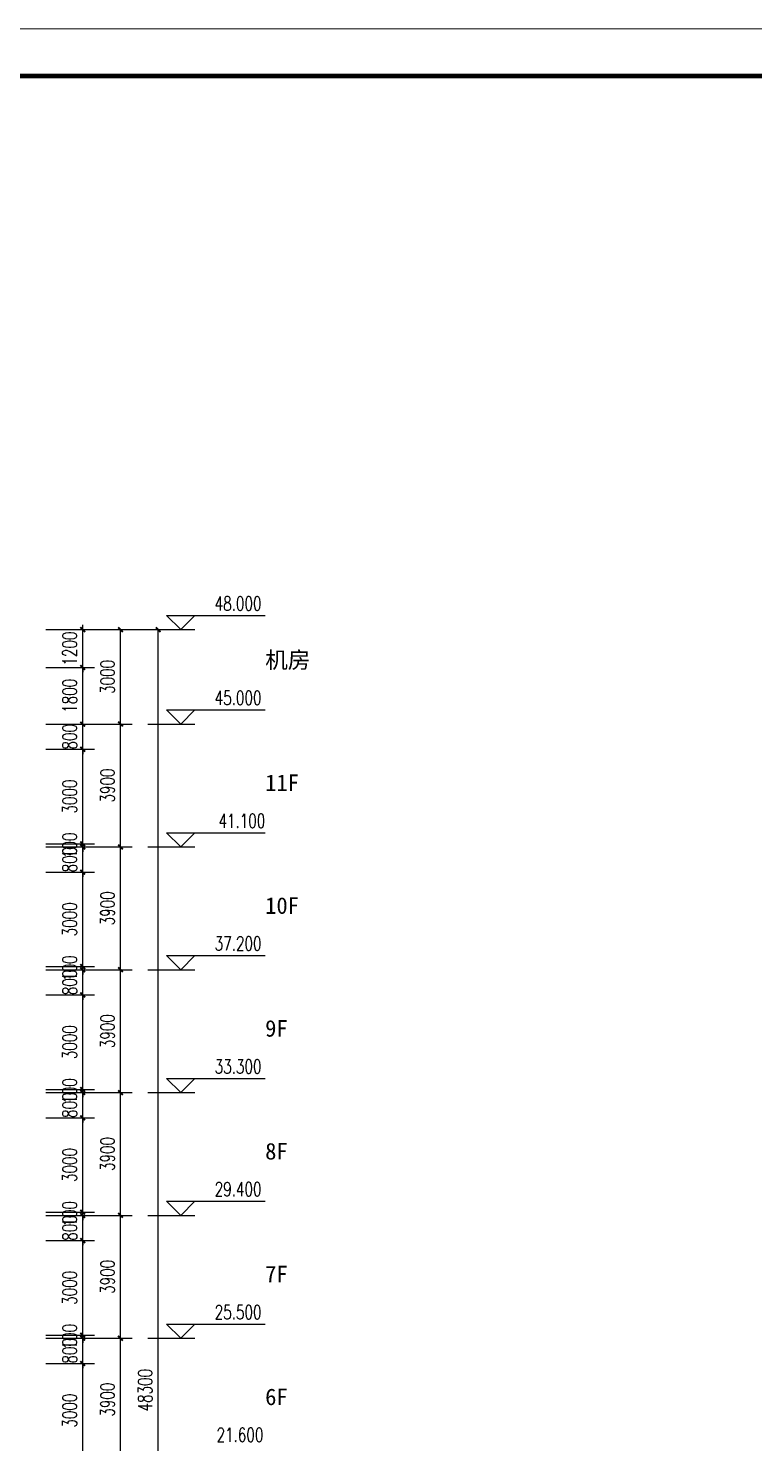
# Model space of a CAD drawing. Extents: x 1738711 to 2346805, y 1189731 to 2516152.
# Drawn here: x 2218031 to 2241057, y 1596914 to 1641828 of the extents above; entities that cross this region are included whole.
import ezdxf
from ezdxf.enums import TextEntityAlignment as Align

# ---------------------------------------------------------------- set-up
doc = ezdxf.new("R2010")
doc.units = 0
doc.header["$LTSCALE"] = 1000
doc.header["$MEASUREMENT"] = 0
for name, color, linetype in [('DIM_ELEV', 3, 'Continuous'), ('PUB_DIM', 3, 'Continuous'), ('PUB_TEXT', 7, 'Continuous'), ('TK', 4, 'Continuous')]:
    doc.layers.add(name, color=color, linetype=linetype)
doc.styles.add('_TCH_DIM', font='SIMPLEX', dxfattribs={"bigfont": 'GBCBIG'})
doc.styles.add('_TCH_DIM_T3', font='SIMPLEX', dxfattribs={"width": 0.705882, "bigfont": 'GBCBIG'})
doc.styles.add('STW', font='simhei_0.ttf')
doc.styles.add('宋体', font='SIMSUN.TTF', dxfattribs={"width": 0.75})
doc.dimstyles.new('_TCH_ARCH&&150', dxfattribs={"dimtxt": 446.25, "dimasz": 150, "dimexe": 375, "dimexo": 450, "dimgap": 189.375, "dimtad": 1, "dimdec": 0, "dimzin": 0, "dimdsep": 46, "dimtxsty": '_TCH_DIM_T3', "dimblk": 'ARCHTICK', "dimcen": 0.09, "dimclrt": 7, "dimazin": 2, "dimtfac": 1, "dimtdec": 0, "dimtix": 1, "dimtmove": 2, "dimatfit": 3, "dimfxl": 1, "dimtolj": 1, "dimtzin": 0, "dimarcsym": 0})

# ---------------------------------------------------------------- blocks, each defined once
blk = doc.blocks.new('hjashrtahreahe')
at = {"layer": 'TK', "color": 7, "const_width": 25}
blk.add_lwpolyline([(0, 59400), (84100, 59400), (84100, 0), (0, 0)], close=True, dxfattribs=at)
at = {"layer": 'TK', "color": 3, "const_width": 100}
blk.add_lwpolyline([(2500, 1000), (2500, 58400), (83100, 58400), (83100, 1000)], close=True, dxfattribs=at)
at = {"layer": 'TK', "style": '宋体', "width": 0.75}
for tag, height, p in [('项目负责人', 350, (6003, 57089)), ('专业负责人', 350, (6003, 56224)), ('设计人', 350, (6003, 55419)), ('版号1', 250, (77304, 22193)), ('时间1', 250, (82405, 22193)), ('版号2', 250, (77304, 21593)), ('时间2', 250, (82405, 21593)), ('版号3', 250, (77304, 20993)), ('时间3', 250, (82405, 20993)), ('建筑会签', 0.0001, (78978, 2403)), ('电气会签', 0.0001, (82128, 2403)), ('结构会签', 0.0001, (78978, 1803)), ('暖通会签', 0.0001, (82128, 1803)), ('给排水会签', 0.0001, (78978, 1250)), ('智能化会签', 0.0001, (82128, 1250))]:
    blk.add_attdef(tag, text='', height=height, dxfattribs=at).set_placement(p, align=Align.CENTER)
for tag, p in [('合作设计单位', (80816, 48986)), ('版号说明1', (79854, 22318)), ('版号说明2', (79854, 21718)), ('版号说明3', (79854, 21118)), ('浙江绿储科技有限公司', (80545, 16036)), ('百兆瓦级集中式熔盐储能关键', (80545, 14953)), ('设备研发及制造基地项目', (80545, 14603)), ('1#研发楼', (80545, 13636)), ('图名', (80545, 12436)), ('工程编号', (78978, 11461)), ('子项编号', (82128, 11461)), ('建筑', (78978, 10711)), ('图号', (82128, 10711)), ('施工图', (78978, 9961)), ('2023.03', (82128, 9961)), ('审定', (79353, 8461)), ('审核', (79353, 7711)), ('工程负责', (79353, 6961)), ('专业负责', (79353, 6211)), ('设计', (79353, 5461)), ('制图', (79353, 4711)), ('校对', (79353, 3961))]:
    blk.add_attdef(tag, text='', height=250, dxfattribs=at).set_placement(p, align=Align.MIDDLE_CENTER)
blk = doc.blocks.new('_ArchTick')
at = {"color": 0, "linetype": 'ByBlock', "const_width": 0.4}
blk.add_lwpolyline([(-0.5, -0.5), (0.5, 0.5)], dxfattribs=at)
blk = doc.blocks.new('*D2292')
at = {"layer": 'Defpoints', "color": 0, "transparency": 16777216}
for p in [(2218138, 1599432), (2219757, 1599432), (2218138, 1596432)]:
    blk.add_point(p, dxfattribs=at)
at = {"layer": 'PUB_DIM', "color": 0, "lineweight": -2, "transparency": 16777216}
for p, q in [((2218588, 1599432), (2220132, 1599432)), ((2219757, 1596432), (2219757, 1599432)), ((2218588, 1596432), (2220132, 1596432))]:
    blk.add_line(p, q, dxfattribs=at)
at = {"layer": 'PUB_DIM', "color": 0, "lineweight": -2, "transparency": 16777216, "xscale": 150, "yscale": 150, "zscale": 150}
for p, rotation in [((2219757, 1599432), 90), ((2219757, 1596432), 270)]:
    blk.add_blockref('_ArchTick', p, dxfattribs=dict(at, rotation=rotation))
at = {"layer": 'PUB_DIM', "color": 7, "transparency": 16777216, "insert": (2219345, 1597932), "char_height": 446.2, "attachment_point": 5, "rotation": 90, "style": '_TCH_DIM_T3'}
blk.add_mtext('\\A1;3000', dxfattribs=at)
blk = doc.blocks.new('*D2293')
at = {"layer": 'Defpoints', "color": 0, "transparency": 16777216}
for p in [(2218138, 1600232), (2219757, 1600232), (2218138, 1599432)]:
    blk.add_point(p, dxfattribs=at)
at = {"layer": 'PUB_DIM', "color": 0, "lineweight": -2, "transparency": 16777216}
for p, q in [((2219757, 1600232), (2219757, 1600382)), ((2218588, 1600232), (2220132, 1600232)), ((2219757, 1599432), (2219757, 1600232)), ((2218588, 1599432), (2220132, 1599432)), ((2219757, 1599432), (2219757, 1599282))]:
    blk.add_line(p, q, dxfattribs=at)
at = {"layer": 'PUB_DIM', "color": 0, "lineweight": -2, "transparency": 16777216, "xscale": 150, "yscale": 150, "zscale": 150}
for p, rotation in [((2219757, 1600232), 270), ((2219757, 1599432), 90)]:
    blk.add_blockref('_ArchTick', p, dxfattribs=dict(at, rotation=rotation))
at = {"layer": 'PUB_DIM', "color": 7, "transparency": 16777216, "insert": (2219345, 1599832), "char_height": 446.2, "attachment_point": 5, "rotation": 90, "style": '_TCH_DIM_T3'}
blk.add_mtext('\\A1;800', dxfattribs=at)
blk = doc.blocks.new('*D2294')
at = {"layer": 'Defpoints', "color": 0, "transparency": 16777216}
for p in [(2218138, 1600332), (2219757, 1600332), (2218138, 1600232)]:
    blk.add_point(p, dxfattribs=at)
at = {"layer": 'PUB_DIM', "color": 0, "lineweight": -2, "transparency": 16777216}
for p, q in [((2218588, 1600332), (2220132, 1600332)), ((2219757, 1600332), (2219757, 1600482)), ((2219757, 1600232), (2219757, 1600332)), ((2218588, 1600232), (2220132, 1600232)), ((2219757, 1600232), (2219757, 1600082))]:
    blk.add_line(p, q, dxfattribs=at)
at = {"layer": 'PUB_DIM', "color": 0, "lineweight": -2, "transparency": 16777216, "xscale": 150, "yscale": 150, "zscale": 150}
for p, rotation in [((2219757, 1600332), 270), ((2219757, 1600232), 90)]:
    blk.add_blockref('_ArchTick', p, dxfattribs=dict(at, rotation=rotation))
at = {"layer": 'PUB_DIM', "color": 7, "transparency": 16777216, "insert": (2219345, 1600282), "char_height": 446.2, "attachment_point": 5, "rotation": 90, "style": '_TCH_DIM_T3'}
blk.add_mtext('\\A1;100', dxfattribs=at)
blk = doc.blocks.new('*D2295')
at = {"layer": 'Defpoints', "color": 0, "transparency": 16777216}
for p in [(2218138, 1603332), (2219757, 1603332), (2218138, 1600332)]:
    blk.add_point(p, dxfattribs=at)
at = {"layer": 'PUB_DIM', "color": 0, "lineweight": -2, "transparency": 16777216}
for p, q in [((2218588, 1603332), (2220132, 1603332)), ((2219757, 1600332), (2219757, 1603332)), ((2218588, 1600332), (2220132, 1600332))]:
    blk.add_line(p, q, dxfattribs=at)
at = {"layer": 'PUB_DIM', "color": 0, "lineweight": -2, "transparency": 16777216, "xscale": 150, "yscale": 150, "zscale": 150}
for p, rotation in [((2219757, 1603332), 90), ((2219757, 1600332), 270)]:
    blk.add_blockref('_ArchTick', p, dxfattribs=dict(at, rotation=rotation))
at = {"layer": 'PUB_DIM', "color": 7, "transparency": 16777216, "insert": (2219345, 1601832), "char_height": 446.2, "attachment_point": 5, "rotation": 90, "style": '_TCH_DIM_T3'}
blk.add_mtext('\\A1;3000', dxfattribs=at)
blk = doc.blocks.new('*D2296')
at = {"layer": 'Defpoints', "color": 0, "transparency": 16777216}
for p in [(2218138, 1604132), (2219757, 1604132), (2218138, 1603332)]:
    blk.add_point(p, dxfattribs=at)
at = {"layer": 'PUB_DIM', "color": 0, "lineweight": -2, "transparency": 16777216}
for p, q in [((2218588, 1604132), (2220132, 1604132)), ((2219757, 1604132), (2219757, 1604282)), ((2219757, 1603332), (2219757, 1604132)), ((2218588, 1603332), (2220132, 1603332)), ((2219757, 1603332), (2219757, 1603182))]:
    blk.add_line(p, q, dxfattribs=at)
at = {"layer": 'PUB_DIM', "color": 0, "lineweight": -2, "transparency": 16777216, "xscale": 150, "yscale": 150, "zscale": 150}
for p, rotation in [((2219757, 1604132), 270), ((2219757, 1603332), 90)]:
    blk.add_blockref('_ArchTick', p, dxfattribs=dict(at, rotation=rotation))
at = {"layer": 'PUB_DIM', "color": 7, "transparency": 16777216, "insert": (2219345, 1603732), "char_height": 446.2, "attachment_point": 5, "rotation": 90, "style": '_TCH_DIM_T3'}
blk.add_mtext('\\A1;800', dxfattribs=at)
blk = doc.blocks.new('*D2297')
at = {"layer": 'Defpoints', "color": 0, "transparency": 16777216}
for p in [(2218138, 1604232), (2218138, 1604132), (2219757, 1604232)]:
    blk.add_point(p, dxfattribs=at)
at = {"layer": 'PUB_DIM', "color": 0, "lineweight": -2, "transparency": 16777216}
for p, q in [((2219757, 1604232), (2219757, 1604382)), ((2218588, 1604232), (2220132, 1604232)), ((2218588, 1604132), (2220132, 1604132)), ((2219757, 1604132), (2219757, 1604232)), ((2219757, 1604132), (2219757, 1603982))]:
    blk.add_line(p, q, dxfattribs=at)
at = {"layer": 'PUB_DIM', "color": 0, "lineweight": -2, "transparency": 16777216, "xscale": 150, "yscale": 150, "zscale": 150}
for p, rotation in [((2219757, 1604232), 270), ((2219757, 1604132), 90)]:
    blk.add_blockref('_ArchTick', p, dxfattribs=dict(at, rotation=rotation))
at = {"layer": 'PUB_DIM', "color": 7, "transparency": 16777216, "insert": (2219345, 1604182), "char_height": 446.2, "attachment_point": 5, "rotation": 90, "style": '_TCH_DIM_T3'}
blk.add_mtext('\\A1;100', dxfattribs=at)
blk = doc.blocks.new('*D2298')
at = {"layer": 'Defpoints', "color": 0, "transparency": 16777216}
for p in [(2218138, 1607232), (2219757, 1607232), (2218138, 1604232)]:
    blk.add_point(p, dxfattribs=at)
at = {"layer": 'PUB_DIM', "color": 0, "lineweight": -2, "transparency": 16777216}
for p, q in [((2218588, 1607232), (2220132, 1607232)), ((2219757, 1604232), (2219757, 1607232)), ((2218588, 1604232), (2220132, 1604232))]:
    blk.add_line(p, q, dxfattribs=at)
at = {"layer": 'PUB_DIM', "color": 0, "lineweight": -2, "transparency": 16777216, "xscale": 150, "yscale": 150, "zscale": 150}
for p, rotation in [((2219757, 1607232), 90), ((2219757, 1604232), 270)]:
    blk.add_blockref('_ArchTick', p, dxfattribs=dict(at, rotation=rotation))
at = {"layer": 'PUB_DIM', "color": 7, "transparency": 16777216, "insert": (2219345, 1605732), "char_height": 446.2, "attachment_point": 5, "rotation": 90, "style": '_TCH_DIM_T3'}
blk.add_mtext('\\A1;3000', dxfattribs=at)
blk = doc.blocks.new('*D2299')
at = {"layer": 'Defpoints', "color": 0, "transparency": 16777216}
for p in [(2218138, 1608032), (2219757, 1608032), (2218138, 1607232)]:
    blk.add_point(p, dxfattribs=at)
at = {"layer": 'PUB_DIM', "color": 0, "lineweight": -2, "transparency": 16777216}
for p, q in [((2218588, 1608032), (2220132, 1608032)), ((2219757, 1608032), (2219757, 1608182)), ((2219757, 1607232), (2219757, 1608032)), ((2218588, 1607232), (2220132, 1607232)), ((2219757, 1607232), (2219757, 1607082))]:
    blk.add_line(p, q, dxfattribs=at)
at = {"layer": 'PUB_DIM', "color": 0, "lineweight": -2, "transparency": 16777216, "xscale": 150, "yscale": 150, "zscale": 150}
for p, rotation in [((2219757, 1608032), 270), ((2219757, 1607232), 90)]:
    blk.add_blockref('_ArchTick', p, dxfattribs=dict(at, rotation=rotation))
at = {"layer": 'PUB_DIM', "color": 7, "transparency": 16777216, "insert": (2219345, 1607632), "char_height": 446.2, "attachment_point": 5, "rotation": 90, "style": '_TCH_DIM_T3'}
blk.add_mtext('\\A1;800', dxfattribs=at)
blk = doc.blocks.new('*D2300')
at = {"layer": 'Defpoints', "color": 0, "transparency": 16777216}
for p in [(2218138, 1608132), (2218138, 1608032), (2219757, 1608132)]:
    blk.add_point(p, dxfattribs=at)
at = {"layer": 'PUB_DIM', "color": 0, "lineweight": -2, "transparency": 16777216}
for p, q in [((2218588, 1608132), (2220132, 1608132)), ((2218588, 1608032), (2220132, 1608032)), ((2219757, 1608132), (2219757, 1608282)), ((2219757, 1608032), (2219757, 1608132)), ((2219757, 1608032), (2219757, 1607882))]:
    blk.add_line(p, q, dxfattribs=at)
at = {"layer": 'PUB_DIM', "color": 0, "lineweight": -2, "transparency": 16777216, "xscale": 150, "yscale": 150, "zscale": 150}
for p, rotation in [((2219757, 1608132), 270), ((2219757, 1608032), 90)]:
    blk.add_blockref('_ArchTick', p, dxfattribs=dict(at, rotation=rotation))
at = {"layer": 'PUB_DIM', "color": 7, "transparency": 16777216, "insert": (2219345, 1608082), "char_height": 446.2, "attachment_point": 5, "rotation": 90, "style": '_TCH_DIM_T3'}
blk.add_mtext('\\A1;100', dxfattribs=at)
blk = doc.blocks.new('*D2301')
at = {"layer": 'Defpoints', "color": 0, "transparency": 16777216}
for p in [(2218138, 1611132), (2219757, 1611132), (2218138, 1608132)]:
    blk.add_point(p, dxfattribs=at)
at = {"layer": 'PUB_DIM', "color": 0, "lineweight": -2, "transparency": 16777216}
for p, q in [((2218588, 1611132), (2220132, 1611132)), ((2219757, 1608132), (2219757, 1611132)), ((2218588, 1608132), (2220132, 1608132))]:
    blk.add_line(p, q, dxfattribs=at)
at = {"layer": 'PUB_DIM', "color": 0, "lineweight": -2, "transparency": 16777216, "xscale": 150, "yscale": 150, "zscale": 150}
for p, rotation in [((2219757, 1611132), 90), ((2219757, 1608132), 270)]:
    blk.add_blockref('_ArchTick', p, dxfattribs=dict(at, rotation=rotation))
at = {"layer": 'PUB_DIM', "color": 7, "transparency": 16777216, "insert": (2219345, 1609632), "char_height": 446.2, "attachment_point": 5, "rotation": 90, "style": '_TCH_DIM_T3'}
blk.add_mtext('\\A1;3000', dxfattribs=at)
blk = doc.blocks.new('*D2302')
at = {"layer": 'Defpoints', "color": 0, "transparency": 16777216}
for p in [(2218138, 1611932), (2219757, 1611932), (2218138, 1611132)]:
    blk.add_point(p, dxfattribs=at)
at = {"layer": 'PUB_DIM', "color": 0, "lineweight": -2, "transparency": 16777216}
for p, q in [((2219757, 1611932), (2219757, 1612082)), ((2218588, 1611932), (2220132, 1611932)), ((2219757, 1611132), (2219757, 1611932)), ((2218588, 1611132), (2220132, 1611132)), ((2219757, 1611132), (2219757, 1610982))]:
    blk.add_line(p, q, dxfattribs=at)
at = {"layer": 'PUB_DIM', "color": 0, "lineweight": -2, "transparency": 16777216, "xscale": 150, "yscale": 150, "zscale": 150}
for p, rotation in [((2219757, 1611932), 270), ((2219757, 1611132), 90)]:
    blk.add_blockref('_ArchTick', p, dxfattribs=dict(at, rotation=rotation))
at = {"layer": 'PUB_DIM', "color": 7, "transparency": 16777216, "insert": (2219345, 1611532), "char_height": 446.2, "attachment_point": 5, "rotation": 90, "style": '_TCH_DIM_T3'}
blk.add_mtext('\\A1;800', dxfattribs=at)
blk = doc.blocks.new('*D2303')
at = {"layer": 'Defpoints', "color": 0, "transparency": 16777216}
for p in [(2218138, 1612032), (2219757, 1612032), (2218138, 1611932)]:
    blk.add_point(p, dxfattribs=at)
at = {"layer": 'PUB_DIM', "color": 0, "lineweight": -2, "transparency": 16777216}
for p, q in [((2218588, 1612032), (2220132, 1612032)), ((2219757, 1612032), (2219757, 1612182)), ((2219757, 1611932), (2219757, 1612032)), ((2218588, 1611932), (2220132, 1611932)), ((2219757, 1611932), (2219757, 1611782))]:
    blk.add_line(p, q, dxfattribs=at)
at = {"layer": 'PUB_DIM', "color": 0, "lineweight": -2, "transparency": 16777216, "xscale": 150, "yscale": 150, "zscale": 150}
for p, rotation in [((2219757, 1612032), 270), ((2219757, 1611932), 90)]:
    blk.add_blockref('_ArchTick', p, dxfattribs=dict(at, rotation=rotation))
at = {"layer": 'PUB_DIM', "color": 7, "transparency": 16777216, "insert": (2219345, 1611982), "char_height": 446.2, "attachment_point": 5, "rotation": 90, "style": '_TCH_DIM_T3'}
blk.add_mtext('\\A1;100', dxfattribs=at)
blk = doc.blocks.new('*D2304')
at = {"layer": 'Defpoints', "color": 0, "transparency": 16777216}
for p in [(2218138, 1615032), (2219757, 1615032), (2218138, 1612032)]:
    blk.add_point(p, dxfattribs=at)
at = {"layer": 'PUB_DIM', "color": 0, "lineweight": -2, "transparency": 16777216}
for p, q in [((2218588, 1615032), (2220132, 1615032)), ((2219757, 1612032), (2219757, 1615032)), ((2218588, 1612032), (2220132, 1612032))]:
    blk.add_line(p, q, dxfattribs=at)
at = {"layer": 'PUB_DIM', "color": 0, "lineweight": -2, "transparency": 16777216, "xscale": 150, "yscale": 150, "zscale": 150}
for p, rotation in [((2219757, 1615032), 90), ((2219757, 1612032), 270)]:
    blk.add_blockref('_ArchTick', p, dxfattribs=dict(at, rotation=rotation))
at = {"layer": 'PUB_DIM', "color": 7, "transparency": 16777216, "insert": (2219345, 1613532), "char_height": 446.2, "attachment_point": 5, "rotation": 90, "style": '_TCH_DIM_T3'}
blk.add_mtext('\\A1;3000', dxfattribs=at)
blk = doc.blocks.new('*D2305')
at = {"layer": 'Defpoints', "color": 0, "transparency": 16777216}
for p in [(2218138, 1615832), (2219757, 1615832), (2218138, 1615032)]:
    blk.add_point(p, dxfattribs=at)
at = {"layer": 'PUB_DIM', "color": 0, "lineweight": -2, "transparency": 16777216}
for p, q in [((2218588, 1615832), (2220132, 1615832)), ((2219757, 1615832), (2219757, 1615982)), ((2219757, 1615032), (2219757, 1615832)), ((2218588, 1615032), (2220132, 1615032)), ((2219757, 1615032), (2219757, 1614882))]:
    blk.add_line(p, q, dxfattribs=at)
at = {"layer": 'PUB_DIM', "color": 0, "lineweight": -2, "transparency": 16777216, "xscale": 150, "yscale": 150, "zscale": 150}
for p, rotation in [((2219757, 1615832), 270), ((2219757, 1615032), 90)]:
    blk.add_blockref('_ArchTick', p, dxfattribs=dict(at, rotation=rotation))
at = {"layer": 'PUB_DIM', "color": 7, "transparency": 16777216, "insert": (2219345, 1615432), "char_height": 446.2, "attachment_point": 5, "rotation": 90, "style": '_TCH_DIM_T3'}
blk.add_mtext('\\A1;800', dxfattribs=at)
blk = doc.blocks.new('*D2306')
at = {"layer": 'Defpoints', "color": 0, "transparency": 16777216}
for p in [(2218138, 1615932), (2218138, 1615832), (2219757, 1615932)]:
    blk.add_point(p, dxfattribs=at)
at = {"layer": 'PUB_DIM', "color": 0, "lineweight": -2, "transparency": 16777216}
for p, q in [((2219757, 1615932), (2219757, 1616082)), ((2218588, 1615932), (2220132, 1615932)), ((2218588, 1615832), (2220132, 1615832)), ((2219757, 1615832), (2219757, 1615932)), ((2219757, 1615832), (2219757, 1615682))]:
    blk.add_line(p, q, dxfattribs=at)
at = {"layer": 'PUB_DIM', "color": 0, "lineweight": -2, "transparency": 16777216, "xscale": 150, "yscale": 150, "zscale": 150}
for p, rotation in [((2219757, 1615932), 270), ((2219757, 1615832), 90)]:
    blk.add_blockref('_ArchTick', p, dxfattribs=dict(at, rotation=rotation))
at = {"layer": 'PUB_DIM', "color": 7, "transparency": 16777216, "insert": (2219345, 1615882), "char_height": 446.2, "attachment_point": 5, "rotation": 90, "style": '_TCH_DIM_T3'}
blk.add_mtext('\\A1;100', dxfattribs=at)
blk = doc.blocks.new('*D2307')
at = {"layer": 'Defpoints', "color": 0, "transparency": 16777216}
for p in [(2218138, 1618932), (2219757, 1618932), (2218138, 1615932)]:
    blk.add_point(p, dxfattribs=at)
at = {"layer": 'PUB_DIM', "color": 0, "lineweight": -2, "transparency": 16777216}
for p, q in [((2218588, 1618932), (2220132, 1618932)), ((2219757, 1615932), (2219757, 1618932)), ((2218588, 1615932), (2220132, 1615932))]:
    blk.add_line(p, q, dxfattribs=at)
at = {"layer": 'PUB_DIM', "color": 0, "lineweight": -2, "transparency": 16777216, "xscale": 150, "yscale": 150, "zscale": 150}
for p, rotation in [((2219757, 1618932), 90), ((2219757, 1615932), 270)]:
    blk.add_blockref('_ArchTick', p, dxfattribs=dict(at, rotation=rotation))
at = {"layer": 'PUB_DIM', "color": 7, "transparency": 16777216, "insert": (2219345, 1617432), "char_height": 446.2, "attachment_point": 5, "rotation": 90, "style": '_TCH_DIM_T3'}
blk.add_mtext('\\A1;3000', dxfattribs=at)
blk = doc.blocks.new('*D2308')
at = {"layer": 'Defpoints', "color": 0, "transparency": 16777216}
for p in [(2218138, 1619732), (2219757, 1619732), (2218138, 1618932)]:
    blk.add_point(p, dxfattribs=at)
at = {"layer": 'PUB_DIM', "color": 0, "lineweight": -2, "transparency": 16777216}
for p, q in [((2218588, 1619732), (2220132, 1619732)), ((2219757, 1619732), (2219757, 1619882)), ((2219757, 1618932), (2219757, 1619732)), ((2218588, 1618932), (2220132, 1618932)), ((2219757, 1618932), (2219757, 1618782))]:
    blk.add_line(p, q, dxfattribs=at)
at = {"layer": 'PUB_DIM', "color": 0, "lineweight": -2, "transparency": 16777216, "xscale": 150, "yscale": 150, "zscale": 150}
for p, rotation in [((2219757, 1619732), 270), ((2219757, 1618932), 90)]:
    blk.add_blockref('_ArchTick', p, dxfattribs=dict(at, rotation=rotation))
at = {"layer": 'PUB_DIM', "color": 7, "transparency": 16777216, "insert": (2219345, 1619332), "char_height": 446.2, "attachment_point": 5, "rotation": 90, "style": '_TCH_DIM_T3'}
blk.add_mtext('\\A1;800', dxfattribs=at)
blk = doc.blocks.new('*D2309')
at = {"layer": 'Defpoints', "color": 0, "transparency": 16777216}
for p in [(2218138, 1621532), (2219757, 1621532), (2218138, 1619732)]:
    blk.add_point(p, dxfattribs=at)
at = {"layer": 'PUB_DIM', "color": 0, "lineweight": -2, "transparency": 16777216}
for p, q in [((2218588, 1621532), (2220132, 1621532)), ((2219757, 1619732), (2219757, 1621532)), ((2218588, 1619732), (2220132, 1619732))]:
    blk.add_line(p, q, dxfattribs=at)
at = {"layer": 'PUB_DIM', "color": 0, "lineweight": -2, "transparency": 16777216, "xscale": 150, "yscale": 150, "zscale": 150}
for p, rotation in [((2219757, 1621532), 90), ((2219757, 1619732), 270)]:
    blk.add_blockref('_ArchTick', p, dxfattribs=dict(at, rotation=rotation))
at = {"layer": 'PUB_DIM', "color": 7, "transparency": 16777216, "insert": (2219345, 1620632), "char_height": 446.2, "attachment_point": 5, "rotation": 90, "style": '_TCH_DIM_T3'}
blk.add_mtext('\\A1;1800', dxfattribs=at)
blk = doc.blocks.new('*D2310')
at = {"layer": 'Defpoints', "color": 0, "transparency": 16777216}
for p in [(2218138, 1622732), (2219757, 1622732), (2218138, 1621532)]:
    blk.add_point(p, dxfattribs=at)
at = {"layer": 'PUB_DIM', "color": 0, "lineweight": -2, "transparency": 16777216}
for p, q in [((2218588, 1622732), (2220132, 1622732)), ((2219757, 1622732), (2219757, 1622882)), ((2219757, 1621532), (2219757, 1622732)), ((2218588, 1621532), (2220132, 1621532)), ((2219757, 1621532), (2219757, 1621382))]:
    blk.add_line(p, q, dxfattribs=at)
at = {"layer": 'PUB_DIM', "color": 0, "lineweight": -2, "transparency": 16777216, "xscale": 150, "yscale": 150, "zscale": 150}
for p, rotation in [((2219757, 1622732), 270), ((2219757, 1621532), 90)]:
    blk.add_blockref('_ArchTick', p, dxfattribs=dict(at, rotation=rotation))
at = {"layer": 'PUB_DIM', "color": 7, "transparency": 16777216, "insert": (2219345, 1622132), "char_height": 446.2, "attachment_point": 5, "rotation": 90, "style": '_TCH_DIM_T3'}
blk.add_mtext('\\A1;1200', dxfattribs=at)
blk = doc.blocks.new('*D2316')
at = {"layer": 'Defpoints', "color": 0, "transparency": 16777216}
for p in [(2219338, 1600232), (2220957, 1600232), (2219338, 1596332)]:
    blk.add_point(p, dxfattribs=at)
at = {"layer": 'PUB_DIM', "color": 0, "lineweight": -2, "transparency": 16777216}
for p, q in [((2219788, 1600232), (2221332, 1600232)), ((2220957, 1596332), (2220957, 1600232)), ((2219788, 1596332), (2221332, 1596332))]:
    blk.add_line(p, q, dxfattribs=at)
at = {"layer": 'PUB_DIM', "color": 0, "lineweight": -2, "transparency": 16777216, "xscale": 150, "yscale": 150, "zscale": 150}
for p, rotation in [((2220957, 1600232), 90), ((2220957, 1596332), 270)]:
    blk.add_blockref('_ArchTick', p, dxfattribs=dict(at, rotation=rotation))
at = {"layer": 'PUB_DIM', "color": 7, "transparency": 16777216, "insert": (2220545, 1598282), "char_height": 446.2, "attachment_point": 5, "rotation": 90, "style": '_TCH_DIM_T3'}
blk.add_mtext('\\A1;3900', dxfattribs=at)
blk = doc.blocks.new('*D2317')
at = {"layer": 'Defpoints', "color": 0, "transparency": 16777216}
for p in [(2219338, 1604132), (2220957, 1604132), (2219338, 1600232)]:
    blk.add_point(p, dxfattribs=at)
at = {"layer": 'PUB_DIM', "color": 0, "lineweight": -2, "transparency": 16777216}
for p, q in [((2219788, 1604132), (2221332, 1604132)), ((2220957, 1600232), (2220957, 1604132)), ((2219788, 1600232), (2221332, 1600232))]:
    blk.add_line(p, q, dxfattribs=at)
at = {"layer": 'PUB_DIM', "color": 0, "lineweight": -2, "transparency": 16777216, "xscale": 150, "yscale": 150, "zscale": 150}
for p, rotation in [((2220957, 1604132), 90), ((2220957, 1600232), 270)]:
    blk.add_blockref('_ArchTick', p, dxfattribs=dict(at, rotation=rotation))
at = {"layer": 'PUB_DIM', "color": 7, "transparency": 16777216, "insert": (2220545, 1602182), "char_height": 446.2, "attachment_point": 5, "rotation": 90, "style": '_TCH_DIM_T3'}
blk.add_mtext('\\A1;3900', dxfattribs=at)
blk = doc.blocks.new('*D2318')
at = {"layer": 'Defpoints', "color": 0, "transparency": 16777216}
for p in [(2219338, 1608032), (2220957, 1608032), (2219338, 1604132)]:
    blk.add_point(p, dxfattribs=at)
at = {"layer": 'PUB_DIM', "color": 0, "lineweight": -2, "transparency": 16777216}
for p, q in [((2219788, 1608032), (2221332, 1608032)), ((2220957, 1604132), (2220957, 1608032)), ((2219788, 1604132), (2221332, 1604132))]:
    blk.add_line(p, q, dxfattribs=at)
at = {"layer": 'PUB_DIM', "color": 0, "lineweight": -2, "transparency": 16777216, "xscale": 150, "yscale": 150, "zscale": 150}
for p, rotation in [((2220957, 1608032), 90), ((2220957, 1604132), 270)]:
    blk.add_blockref('_ArchTick', p, dxfattribs=dict(at, rotation=rotation))
at = {"layer": 'PUB_DIM', "color": 7, "transparency": 16777216, "insert": (2220545, 1606082), "char_height": 446.2, "attachment_point": 5, "rotation": 90, "style": '_TCH_DIM_T3'}
blk.add_mtext('\\A1;3900', dxfattribs=at)
blk = doc.blocks.new('*D2319')
at = {"layer": 'Defpoints', "color": 0, "transparency": 16777216}
for p in [(2219338, 1611932), (2220957, 1611932), (2219338, 1608032)]:
    blk.add_point(p, dxfattribs=at)
at = {"layer": 'PUB_DIM', "color": 0, "lineweight": -2, "transparency": 16777216}
for p, q in [((2219788, 1611932), (2221332, 1611932)), ((2220957, 1608032), (2220957, 1611932)), ((2219788, 1608032), (2221332, 1608032))]:
    blk.add_line(p, q, dxfattribs=at)
at = {"layer": 'PUB_DIM', "color": 0, "lineweight": -2, "transparency": 16777216, "xscale": 150, "yscale": 150, "zscale": 150}
for p, rotation in [((2220957, 1611932), 90), ((2220957, 1608032), 270)]:
    blk.add_blockref('_ArchTick', p, dxfattribs=dict(at, rotation=rotation))
at = {"layer": 'PUB_DIM', "color": 7, "transparency": 16777216, "insert": (2220545, 1609982), "char_height": 446.2, "attachment_point": 5, "rotation": 90, "style": '_TCH_DIM_T3'}
blk.add_mtext('\\A1;3900', dxfattribs=at)
blk = doc.blocks.new('*D2320')
at = {"layer": 'Defpoints', "color": 0, "transparency": 16777216}
for p in [(2219338, 1615832), (2220957, 1615832), (2219338, 1611932)]:
    blk.add_point(p, dxfattribs=at)
at = {"layer": 'PUB_DIM', "color": 0, "lineweight": -2, "transparency": 16777216}
for p, q in [((2219788, 1615832), (2221332, 1615832)), ((2220957, 1611932), (2220957, 1615832)), ((2219788, 1611932), (2221332, 1611932))]:
    blk.add_line(p, q, dxfattribs=at)
at = {"layer": 'PUB_DIM', "color": 0, "lineweight": -2, "transparency": 16777216, "xscale": 150, "yscale": 150, "zscale": 150}
for p, rotation in [((2220957, 1615832), 90), ((2220957, 1611932), 270)]:
    blk.add_blockref('_ArchTick', p, dxfattribs=dict(at, rotation=rotation))
at = {"layer": 'PUB_DIM', "color": 7, "transparency": 16777216, "insert": (2220545, 1613882), "char_height": 446.2, "attachment_point": 5, "rotation": 90, "style": '_TCH_DIM_T3'}
blk.add_mtext('\\A1;3900', dxfattribs=at)
blk = doc.blocks.new('*D2321')
at = {"layer": 'Defpoints', "color": 0, "transparency": 16777216}
for p in [(2219338, 1619732), (2220957, 1619732), (2219338, 1615832)]:
    blk.add_point(p, dxfattribs=at)
at = {"layer": 'PUB_DIM', "color": 0, "lineweight": -2, "transparency": 16777216}
for p, q in [((2219788, 1619732), (2221332, 1619732)), ((2220957, 1615832), (2220957, 1619732)), ((2219788, 1615832), (2221332, 1615832))]:
    blk.add_line(p, q, dxfattribs=at)
at = {"layer": 'PUB_DIM', "color": 0, "lineweight": -2, "transparency": 16777216, "xscale": 150, "yscale": 150, "zscale": 150}
for p, rotation in [((2220957, 1619732), 90), ((2220957, 1615832), 270)]:
    blk.add_blockref('_ArchTick', p, dxfattribs=dict(at, rotation=rotation))
at = {"layer": 'PUB_DIM', "color": 7, "transparency": 16777216, "insert": (2220545, 1617782), "char_height": 446.2, "attachment_point": 5, "rotation": 90, "style": '_TCH_DIM_T3'}
blk.add_mtext('\\A1;3900', dxfattribs=at)
blk = doc.blocks.new('*D2322')
at = {"layer": 'Defpoints', "color": 0, "transparency": 16777216}
for p in [(2219338, 1622732), (2220957, 1622732), (2219338, 1619732)]:
    blk.add_point(p, dxfattribs=at)
at = {"layer": 'PUB_DIM', "color": 0, "lineweight": -2, "transparency": 16777216}
for p, q in [((2219788, 1622732), (2221332, 1622732)), ((2220957, 1619732), (2220957, 1622732)), ((2219788, 1619732), (2221332, 1619732))]:
    blk.add_line(p, q, dxfattribs=at)
at = {"layer": 'PUB_DIM', "color": 0, "lineweight": -2, "transparency": 16777216, "xscale": 150, "yscale": 150, "zscale": 150}
for p, rotation in [((2220957, 1622732), 90), ((2220957, 1619732), 270)]:
    blk.add_blockref('_ArchTick', p, dxfattribs=dict(at, rotation=rotation))
at = {"layer": 'PUB_DIM', "color": 7, "transparency": 16777216, "insert": (2220545, 1621232), "char_height": 446.2, "attachment_point": 5, "rotation": 90, "style": '_TCH_DIM_T3'}
blk.add_mtext('\\A1;3000', dxfattribs=at)
blk = doc.blocks.new('*D2323')
at = {"layer": 'Defpoints', "color": 0, "transparency": 16777216}
for p in [(2218138, 1622732), (2222157, 1622732), (2218138, 1574432)]:
    blk.add_point(p, dxfattribs=at)
at = {"layer": 'PUB_DIM', "color": 0, "lineweight": -2, "transparency": 16777216}
for p, q in [((2218588, 1622732), (2222532, 1622732)), ((2222157, 1574432), (2222157, 1622732)), ((2218588, 1574432), (2222532, 1574432))]:
    blk.add_line(p, q, dxfattribs=at)
at = {"layer": 'PUB_DIM', "color": 0, "lineweight": -2, "transparency": 16777216, "xscale": 150, "yscale": 150, "zscale": 150}
for p, rotation in [((2222157, 1622732), 90), ((2222157, 1574432), 270)]:
    blk.add_blockref('_ArchTick', p, dxfattribs=dict(at, rotation=rotation))
at = {"layer": 'PUB_DIM', "color": 7, "transparency": 16777216, "insert": (2221745, 1598582), "char_height": 446.2, "attachment_point": 5, "rotation": 90, "style": '_TCH_DIM_T3'}
blk.add_mtext('\\A1;48300', dxfattribs=at)

msp = doc.modelspace()

# ---------------------------------------------------------------- linework, layer by layer
at = {"layer": 'DIM_ELEV'}
for p, q in [((2222870.8, 1622732.3), (2222420.8, 1623182.3)), ((2222420.8, 1623182.3), (2225552.8, 1623182.3)), ((2222870.8, 1622732.3), (2223320.8, 1623182.3)), ((2221820.8, 1622732.3), (2223320.8, 1622732.3)), ((2222870.8, 1619732.3), (2222420.8, 1620182.3)), ((2222420.8, 1620182.3), (2225552.8, 1620182.3)), ((2222870.8, 1619732.3), (2223320.8, 1620182.3)), ((2221820.8, 1619732.3), (2223320.8, 1619732.3)), ((2222870.8, 1615832.3), (2222420.8, 1616282.3)), ((2222420.8, 1616282.3), (2225552.8, 1616282.3)), ((2222870.8, 1615832.3), (2223320.8, 1616282.3)), ((2221820.8, 1615832.3), (2223320.8, 1615832.3)), ((2222870.8, 1611932.3), (2222420.8, 1612382.3)), ((2222420.8, 1612382.3), (2225552.8, 1612382.3)), ((2222870.8, 1611932.3), (2223320.8, 1612382.3)), ((2221820.8, 1611932.3), (2223320.8, 1611932.3)), ((2222870.8, 1608032.3), (2222420.8, 1608482.3)), ((2222420.8, 1608482.3), (2225552.8, 1608482.3)), ((2222870.8, 1608032.3), (2223320.8, 1608482.3)), ((2221820.8, 1608032.3), (2223320.8, 1608032.3)), ((2222870.8, 1604132.3), (2222420.8, 1604582.3)), ((2222420.8, 1604582.3), (2225552.8, 1604582.3)), ((2222870.8, 1604132.3), (2223320.8, 1604582.3)), ((2221820.8, 1604132.3), (2223320.8, 1604132.3)), ((2222870.8, 1600232.3), (2222420.8, 1600682.3)), ((2222420.8, 1600682.3), (2225552.8, 1600682.3)), ((2222870.8, 1600232.3), (2223320.8, 1600682.3)), ((2221820.8, 1600232.3), (2223320.8, 1600232.3))]:
    msp.add_line(p, q, dxfattribs=at)

# ---------------------------------------------------------------- block references
at = {"xscale": 1.5, "yscale": 1.5, "zscale": 1.5}
msp.add_blockref('hjashrtahreahe', (2137913.5, 1552709.1), dxfattribs=at)

# ---------------------------------------------------------------- texts
at = {"style": 'STW'}
for s, p in [('机房', (2225549.9, 1621508.1)), ('11F', (2225549.9, 1617608.1)), ('10F', (2225549.9, 1613708.1)), ('9F', (2225549.9, 1609808.1)), ('8F', (2225549.9, 1605908.1)), ('7F', (2225549.9, 1602008.1)), ('6F', (2225549.9, 1598108.1))]:
    msp.add_text(s, height=525.74, dxfattribs=at).set_placement(p)
at = {"layer": 'PUB_TEXT', "color": 7, "style": '_TCH_DIM', "width": 0.705882}
for s, p in [('48.000', (2223947.8, 1623339.8)), ('45.000', (2223947.8, 1620339.8)), ('41.100', (2224067.8, 1616439.8)), ('37.200', (2223947.8, 1612539.8)), ('33.300', (2223947.8, 1608639.8)), ('29.400', (2223947.8, 1604739.8)), ('25.500', (2223947.8, 1600839.8)), ('21.600', (2224007.8, 1596939.8))]:
    msp.add_text(s, height=446.25, dxfattribs=at).set_placement(p)

# ---------------------------------------------------------------- dimensions: what is measured, and where the dimension line sits
at = {"layer": 'PUB_DIM'}
for p1, p2, distance, picture, middle in [((2218137.9, 1621532.3), (2218137.9, 1622732.3), -1619.1, '*D2310', (2219344.5, 1622132.3)), ((2218137.9, 1574432.3), (2218137.9, 1622732.3), -4019.1, '*D2323', (2221744.5, 1598582.3)), ((2219337.9, 1619732.3), (2219337.9, 1622732.3), -1619.1, '*D2322', (2220544.5, 1621232.3)), ((2218137.9, 1619732.3), (2218137.9, 1621532.3), -1619.1, '*D2309', (2219344.5, 1620632.3)), ((2218137.9, 1618932.3), (2218137.9, 1619732.3), -1619.1, '*D2308', (2219344.5, 1619332.3)), ((2219337.9, 1615832.3), (2219337.9, 1619732.3), -1619.1, '*D2321', (2220544.5, 1617782.3)), ((2218137.9, 1615932.3), (2218137.9, 1618932.3), -1619.1, '*D2307', (2219344.5, 1617432.3)), ((2218137.9, 1615832.3), (2218137.9, 1615932.3), -1619.1, '*D2306', (2219344.5, 1615882.3)), ((2218137.9, 1615032.3), (2218137.9, 1615832.3), -1619.1, '*D2305', (2219344.5, 1615432.3)), ((2219337.9, 1611932.3), (2219337.9, 1615832.3), -1619.1, '*D2320', (2220544.5, 1613882.3)), ((2218137.9, 1612032.3), (2218137.9, 1615032.3), -1619.1, '*D2304', (2219344.5, 1613532.3)), ((2218137.9, 1611932.3), (2218137.9, 1612032.3), -1619.1, '*D2303', (2219344.5, 1611982.3)), ((2218137.9, 1611132.3), (2218137.9, 1611932.3), -1619.1, '*D2302', (2219344.5, 1611532.3)), ((2219337.9, 1608032.3), (2219337.9, 1611932.3), -1619.1, '*D2319', (2220544.5, 1609982.3)), ((2218137.9, 1608132.3), (2218137.9, 1611132.3), -1619.1, '*D2301', (2219344.5, 1609632.3)), ((2218137.9, 1608032.3), (2218137.9, 1608132.3), -1619.1, '*D2300', (2219344.5, 1608082.3)), ((2218137.9, 1607232.3), (2218137.9, 1608032.3), -1619.1, '*D2299', (2219344.5, 1607632.3)), ((2219337.9, 1604132.3), (2219337.9, 1608032.3), -1619.1, '*D2318', (2220544.5, 1606082.3)), ((2218137.9, 1604232.3), (2218137.9, 1607232.3), -1619.1, '*D2298', (2219344.5, 1605732.3)), ((2218137.9, 1604132.3), (2218137.9, 1604232.3), -1619.1, '*D2297', (2219344.5, 1604182.3)), ((2218137.9, 1603332.3), (2218137.9, 1604132.3), -1619.1, '*D2296', (2219344.5, 1603732.3)), ((2219337.9, 1600232.3), (2219337.9, 1604132.3), -1619.1, '*D2317', (2220544.5, 1602182.3)), ((2218137.9, 1600332.3), (2218137.9, 1603332.3), -1619.1, '*D2295', (2219344.5, 1601832.3)), ((2218137.9, 1600232.3), (2218137.9, 1600332.3), -1619.1, '*D2294', (2219344.5, 1600282.3)), ((2218137.9, 1599432.3), (2218137.9, 1600232.3), -1619.1, '*D2293', (2219344.5, 1599832.3)), ((2219337.9, 1596332.3), (2219337.9, 1600232.3), -1619.1, '*D2316', (2220544.5, 1598282.3)), ((2218137.9, 1596432.3), (2218137.9, 1599432.3), -1619.1, '*D2292', (2219344.5, 1597932.3))]:
    dim = msp.add_aligned_dim(p1=p1, p2=p2, distance=distance, dimstyle='_TCH_ARCH&&150', dxfattribs=at)
    dim.commit()
    dim.dimension.update_dxf_attribs({"geometry": picture, "text_midpoint": middle})

doc.saveas('drawing.dxf')
